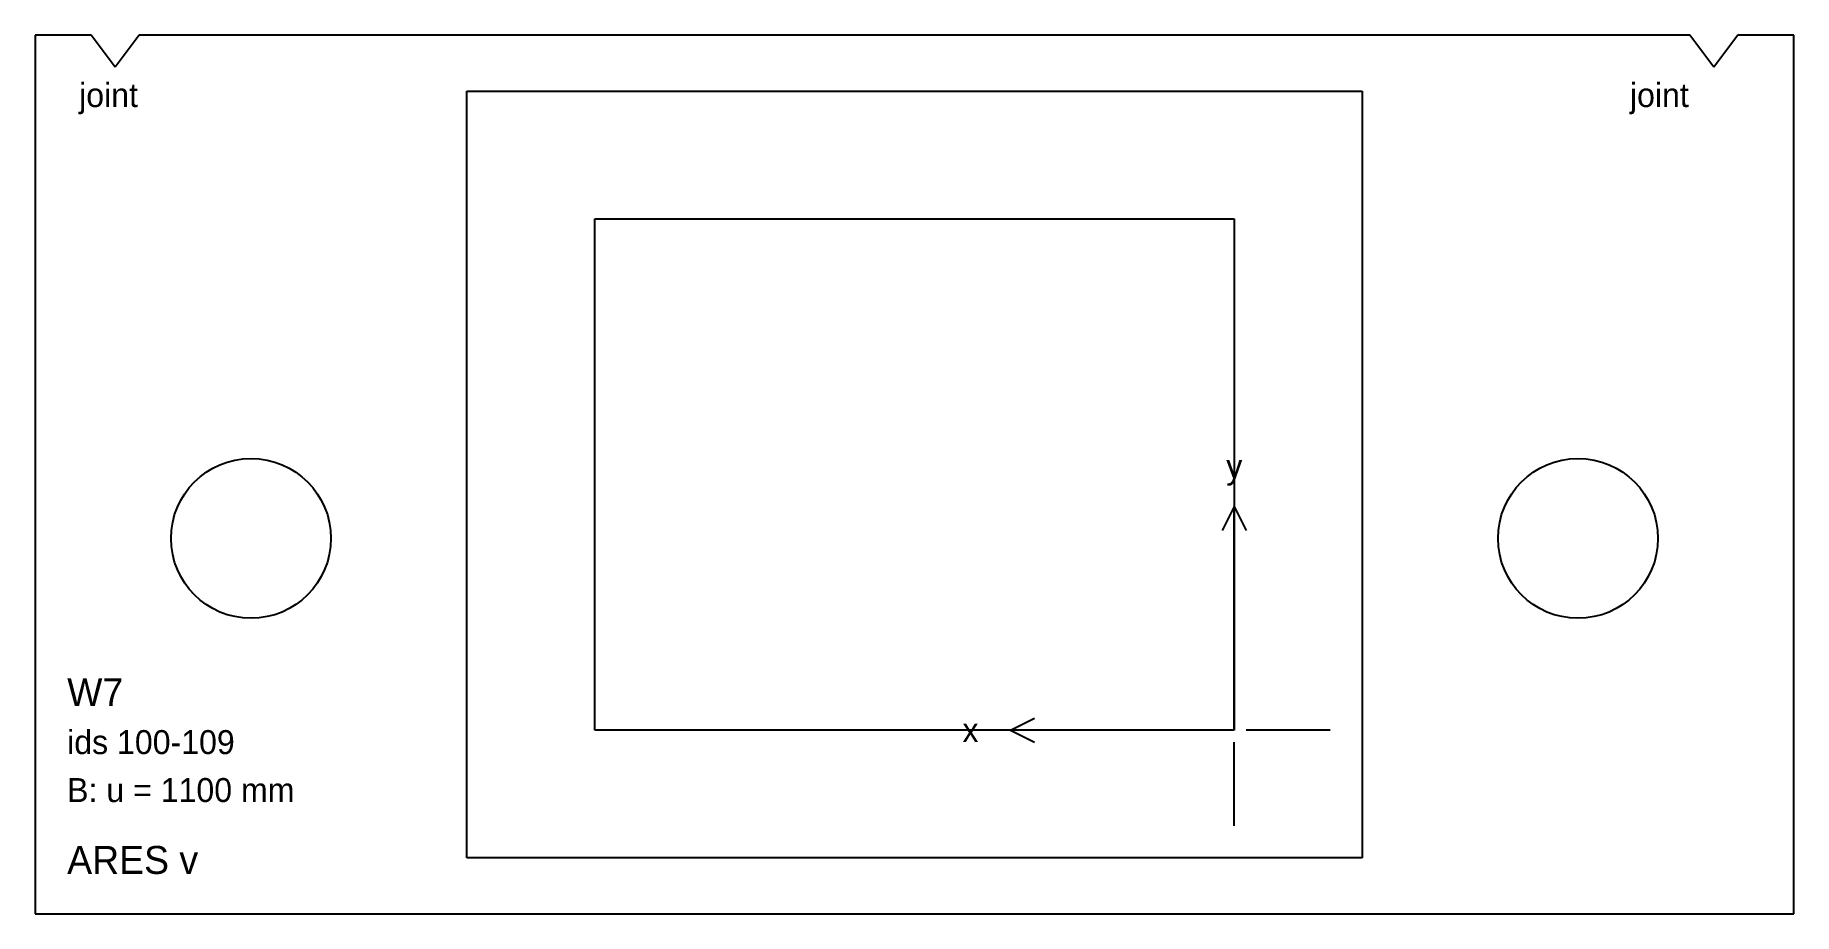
# Model space of a CAD drawing. Extents: x -110 to 110, y -55 to 55.
import ezdxf

# ---------------------------------------------------------------- set-up
doc = ezdxf.new("R2010")
doc.units = 0
doc.layers.add('CUT', color=1, linetype='CONTINUOUS')
doc.layers.add('ENGRAVE', color=5, linetype='CONTINUOUS')

msp = doc.modelspace()

# ---------------------------------------------------------------- linework, layer by layer
at = {"layer": 'CUT', "color": 1}
for p, q in [((-103, 55), (-110, 55)), ((-110, 55), (-110, -55)), ((-100, 51), (-103, 55)), ((-97, 55), (-100, 51)), ((97, 55), (-97, 55)), ((100, 51), (97, 55)), ((103, 55), (100, 51)), ((110, 55), (103, 55)), ((110, -55), (110, 55)), ((-110, -55), (110, -55))]:
    msp.add_line(p, q, dxfattribs=at)
for centre in [(-83, -8), (83, -8)]:
    msp.add_circle(centre, 10, dxfattribs=at)
at = {"layer": 'ENGRAVE', "color": 5}
for p, q in [((-56, -48), (-56, 48)), ((-56, 48), (56, 48)), ((56, 48), (56, -48)), ((-40, -32), (-40, 32)), ((-40, 32), (40, 32)), ((40, 32), (40, -32)), ((40, -4), (38.5, -7)), ((40, -32), (40, -4)), ((40, -4), (41.5, -7)), ((12, -32), (15, -30.5)), ((40, -32), (-40, -32)), ((40, -32), (12, -32)), ((12, -32), (15, -33.5)), ((52, -32), (41.5, -32)), ((40, -44), (40, -33.5)), ((56, -48), (-56, -48))]:
    msp.add_line(p, q, dxfattribs=at)

# ---------------------------------------------------------------- texts
for s, height, p in [('joint', 3, (-104.5, 46)), ('joint', 3, (89.5, 46)), ('y', 3, (39, -0.5)), ('W7', 3.5, (-106, -29)), ('ids 100-109', 3, (-106, -35)), ('x', 3, (6, -33.5)), ('B: u = 1100 mm', 3, (-106, -41)), ('ARES v', 3.5, (-106, -50))]:
    msp.add_text(s, height=height, dxfattribs=at).set_placement(p)

doc.saveas('drawing.dxf')
